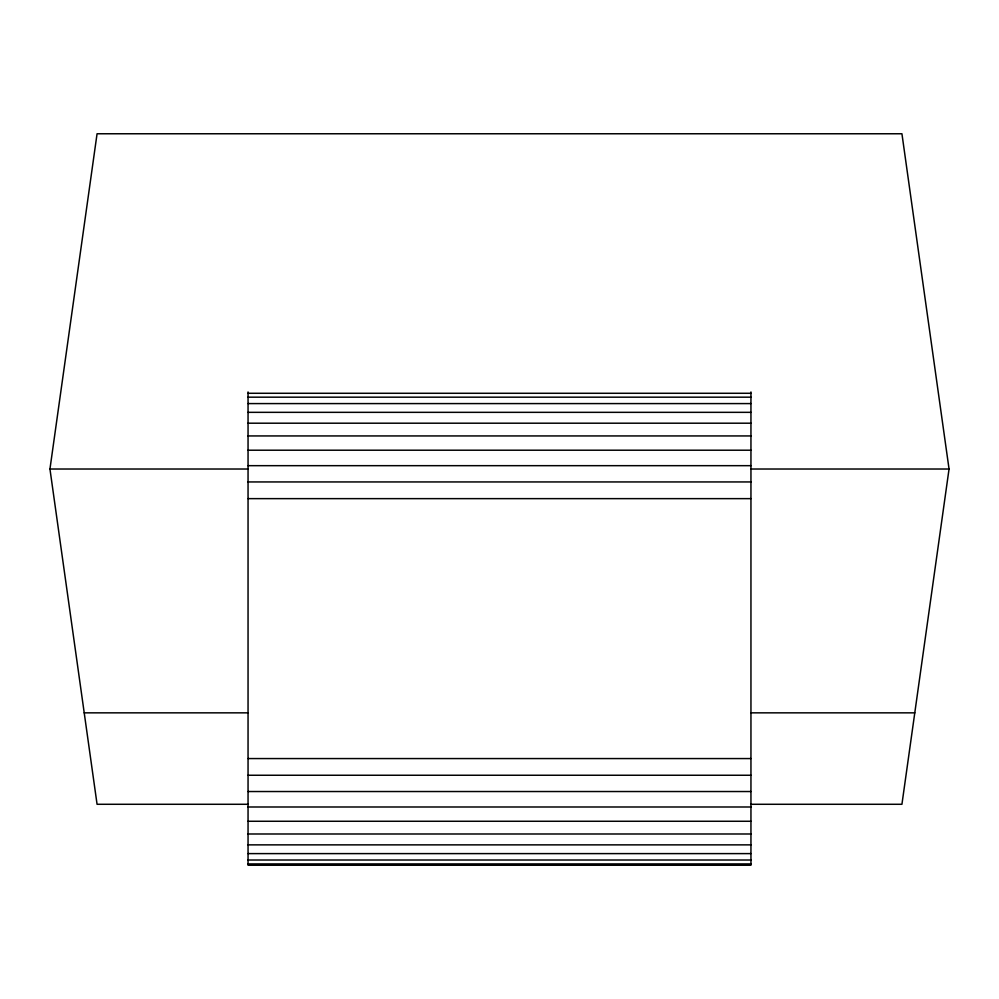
<?xml version="1.0" encoding="UTF-8"?>
<svg xmlns="http://www.w3.org/2000/svg" width="999" height="999" viewBox="0 0 999 999"><rect width="100%" height="100%" fill="white"/><g stroke="black" fill="none" stroke-linecap="round" stroke-linejoin="round"><path stroke-width="1.5" d="M248.364 804.282L97.065 804.282L49.95 469.018L97.065 133.766L901.935 133.766L949.05 469.018L901.935 804.282L750.636 804.282M248.052 393.281L750.948 393.281M248.052 397.177L750.948 397.177M248.052 403.584L750.948 403.584M248.052 412.337L750.948 412.337M248.052 423.201L750.948 423.201M248.052 435.939L750.948 435.939M248.052 450.212L750.948 450.212M248.052 465.671L750.948 465.671M49.95 469.018L248.189 469.018M750.811 469.018L949.05 469.018M248.052 481.943L750.948 481.943M248.052 498.638L750.948 498.638M84.216 712.849L247.839 712.849M751.161 712.849L914.784 712.849M248.052 758.566L750.948 758.566M248.052 775.249L750.948 775.249M248.052 791.533L750.948 791.533M248.052 806.992L750.948 806.992M248.052 821.265L750.948 821.265M248.052 833.99L750.948 833.99M248.052 844.867L750.948 844.867M248.052 853.608L750.948 853.608M248.052 860.014L750.948 860.014M248.052 863.923L750.948 863.923M750.948 391.958L750.948 865.234L248.052 865.234L248.052 391.958"/></g></svg>
